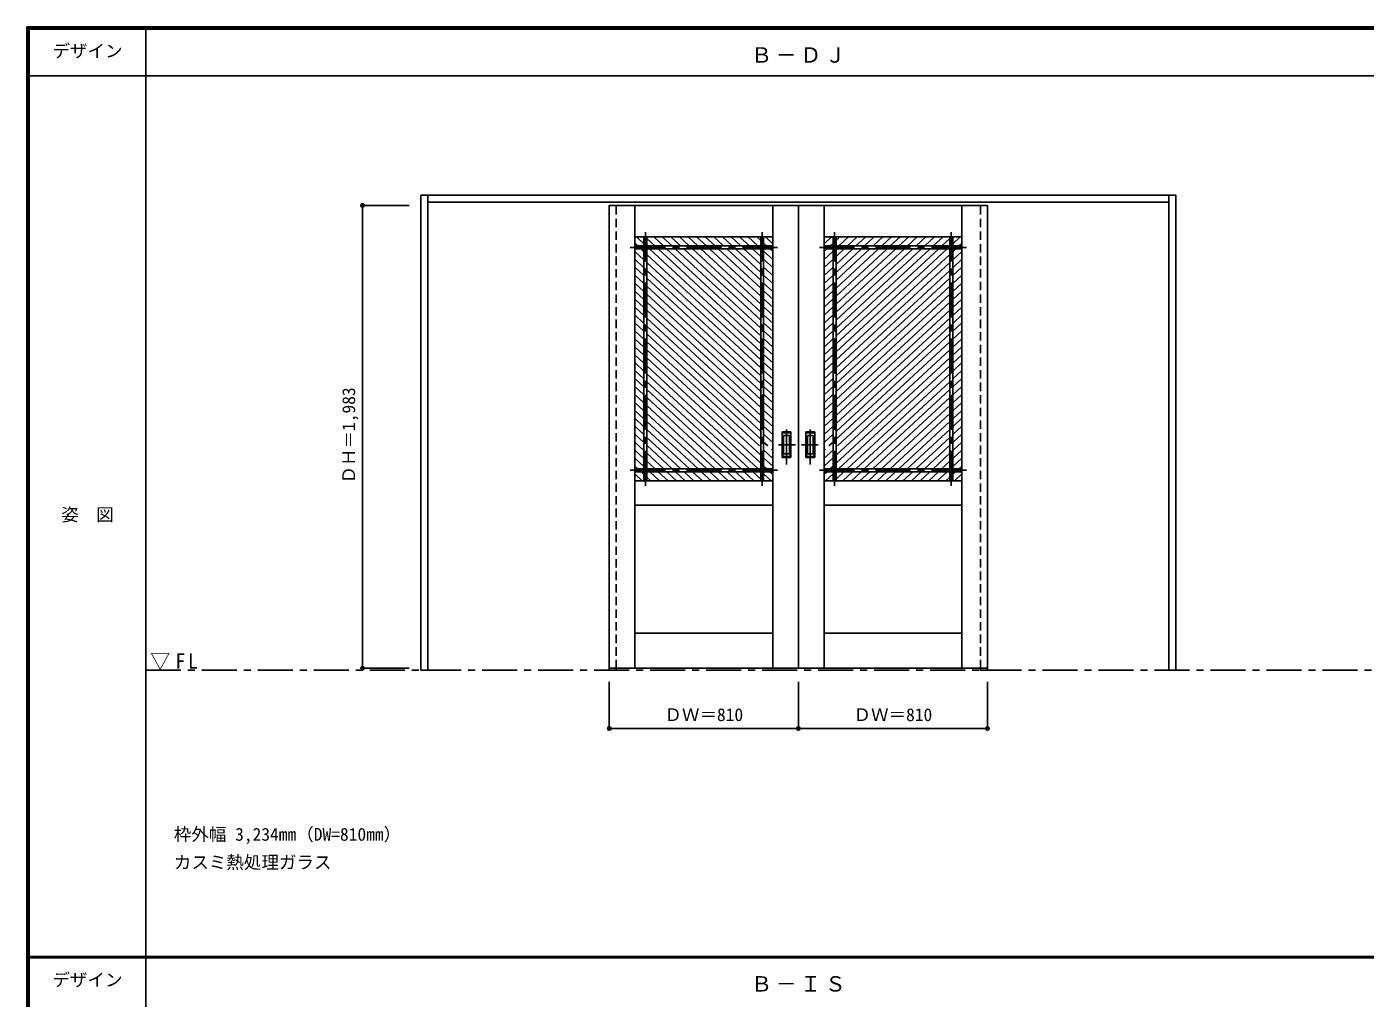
# Model space of a CAD drawing. Units: millimetres, scale not verified. Extents: x -6000 to 5700, y -4307 to 4260.
# Drawn here: x -6000 to -267, y 12 to 4175 of the extents above; entities that cross this region are included whole.
import ezdxf
from ezdxf.enums import TextEntityAlignment as Align

# ---------------------------------------------------------------- set-up
doc = ezdxf.new("R2010")
doc.units = ezdxf.units.MM
doc.header["$LTSCALE"] = 30
doc.header["$PDMODE"] = 32
doc.header["$PDSIZE"] = 15
doc.linetypes.add('CHAIN1', pattern=[8, 5, -1, 1, -1])
doc.linetypes.add('DASHED1', pattern=[1.8, 1.2, -0.6])
for name, color, linetype in [('0-1_通り芯', 7, 'CHAIN1'), ('0-2_扉', 7, 'Continuous'), ('0-4_枠', 3, 'Continuous'), ('0-6_引手', 7, 'Continuous'), ('0-A_文字', 7, 'Continuous'), ('0-B_寸法', 7, 'Continuous'), ('0-C_ハッチ', 4, 'Continuous'), ('F-1_枠', 6, 'Continuous'), ('F-A_文字', 7, 'Continuous')]:
    doc.layers.add(name, color=color, linetype=linetype)
doc.styles.add('ＭＳ ゴシック', font='')
doc.styles.get('ＭＳ ゴシック').set_extended_font_data('MS Gothic')

msp = doc.modelspace()

# ---------------------------------------------------------------- linework, layer by layer
at = {"layer": '0-1_通り芯'}
msp.add_line((-5490, 1418), (5690, 1418), dxfattribs=at)
at = {"layer": '0-2_扉'}
for p, q in [((-3395, 3409.5), (-3395, 1426.5)), ((-2805, 3409.5), (-2805, 1426.5)), ((-2695, 3409.5), (-2695, 1426.5)), ((-2695, 3409.5), (-2695, 1426.5)), ((-2585, 3409.5), (-2585, 1426.5)), ((-1995, 3409.5), (-1995, 1426.5)), ((-2805, 3274.5), (-3395, 3274.5)), ((-3356.25, 3274.5), (-3356.25, 3235.75)), ((-3343.75, 3274.5), (-3343.75, 3235.75)), ((-2856.25, 3274.5), (-2856.25, 3235.75)), ((-2843.75, 3274.5), (-2843.75, 3235.75)), ((-2585, 3274.5), (-1995, 3274.5)), ((-2546.25, 3274.5), (-2546.25, 3235.75)), ((-2533.75, 3274.5), (-2533.75, 3235.75)), ((-2046.25, 3274.5), (-2046.25, 3235.75)), ((-2033.75, 3274.5), (-2033.75, 3235.75)), ((-2805, 3235.75), (-3395, 3235.75)), ((-2805, 3223.25), (-3395, 3223.25)), ((-3356.25, 3223.25), (-3356.25, 2280.75)), ((-3343.75, 3223.25), (-3343.75, 2280.75)), ((-2856.25, 3223.25), (-2856.25, 2280.75)), ((-2843.75, 3223.25), (-2843.75, 2280.75)), ((-2585, 3235.75), (-1995, 3235.75)), ((-2585, 3223.25), (-1995, 3223.25)), ((-2546.25, 3223.25), (-2546.25, 2280.75)), ((-2533.75, 3223.25), (-2533.75, 2280.75)), ((-2046.25, 3223.25), (-2046.25, 2280.75)), ((-2033.75, 3223.25), (-2033.75, 2280.75)), ((-2805, 2280.75), (-3395, 2280.75)), ((-2805, 2268.25), (-3395, 2268.25)), ((-3356.25, 2268.25), (-3356.25, 2229.5)), ((-3343.75, 2268.25), (-3343.75, 2229.5)), ((-2856.25, 2268.25), (-2856.25, 2229.5)), ((-2843.75, 2268.25), (-2843.75, 2229.5)), ((-2585, 2280.75), (-1995, 2280.75)), ((-2585, 2268.25), (-1995, 2268.25)), ((-2546.25, 2268.25), (-2546.25, 2229.5)), ((-2533.75, 2268.25), (-2533.75, 2229.5)), ((-2046.25, 2268.25), (-2046.25, 2229.5)), ((-2033.75, 2268.25), (-2033.75, 2229.5)), ((-3395, 2229.5), (-2805, 2229.5)), ((-1995, 2229.5), (-2585, 2229.5)), ((-2805, 2124.5), (-3395, 2124.5)), ((-2585, 2124.5), (-1995, 2124.5)), ((-2805, 1576.5), (-3395, 1576.5)), ((-2585, 1576.5), (-1995, 1576.5)), ((-2695, 1426.5), (-3505, 1426.5)), ((-2695, 1426.5), (-1885, 1426.5))]:
    msp.add_line(p, q, dxfattribs=at)
at = {"layer": '0-2_扉', "linetype": 'CHAIN1'}
for p, q in [((-3350, 2208.43), (-3350, 3295.07)), ((-2850, 2208.43), (-2850, 3295.07)), ((-2540, 2208.43), (-2540, 3295.07)), ((-2040, 2208.43), (-2040, 3295.07)), ((-2784.81, 3229.5), (-3414.8, 3229.5)), ((-2605.19, 3229.5), (-1975.2, 3229.5)), ((-2784.81, 2274.5), (-3414.8, 2274.5)), ((-2605.19, 2274.5), (-1975.2, 2274.5))]:
    msp.add_line(p, q, dxfattribs=at)
at = {"layer": '0-2_扉'}
for points in [[(-2695, 3409.5), (-3505, 3409.5), (-3505, 1426)], [(-2695, 3409.5), (-1885, 3409.5), (-1885, 1426)]]:
    msp.add_lwpolyline(points, dxfattribs=at)
at = {"layer": '0-4_枠'}
for p, q in [((-4312, 1418), (-4312, 3453)), ((-4312, 3453), (-1078, 3453)), ((-4282, 1418), (-4282, 3453)), ((-1108, 1418), (-1108, 3453)), ((-1078, 1418), (-1078, 3453)), ((-4282, 3423), (-1108, 3423)), ((-4282, 1418), (-4312, 1418)), ((-3505, 1426.5), (-3505, 1418)), ((-3505, 1418), (-3475, 1418)), ((-3475, 1426.5), (-3475, 1418)), ((-1915, 1426.5), (-1915, 1418)), ((-1915, 1418), (-1885, 1418)), ((-1885, 1426.5), (-1885, 1418)), ((-1078, 1418), (-1108, 1418))]:
    msp.add_line(p, q, dxfattribs=at)
at = {"layer": '0-4_枠', "color": 4, "linetype": 'DASHED1'}
for p, q in [((-3505, 1426), (-3505, 3423)), ((-3475, 1426), (-3475, 3423)), ((-1915, 1426), (-1915, 3423)), ((-1885, 1426), (-1885, 3423))]:
    msp.add_line(p, q, dxfattribs=at)
at = {"layer": '0-6_引手', "linetype": 'CHAIN1'}
for p, q in [((-2746, 2298.77), (-2746, 2469.62)), ((-2746, 2298.77), (-2746, 2469.62)), ((-2644, 2298.77), (-2644, 2469.62)), ((-2707.93, 2384), (-2780.44, 2384)), ((-2707.93, 2384), (-2780.44, 2384)), ((-2682.07, 2384), (-2609.56, 2384))]:
    msp.add_line(p, q, dxfattribs=at)
at = {"layer": '0-6_引手'}
for p, q in [((-2727, 2439), (-2765, 2439)), ((-2765, 2329), (-2765, 2439)), ((-2727, 2439), (-2765, 2439)), ((-2765, 2329), (-2765, 2439)), ((-2733.5, 2423), (-2758.5, 2423)), ((-2758.5, 2345), (-2758.5, 2423)), ((-2733.5, 2423), (-2758.5, 2423)), ((-2758.5, 2345), (-2758.5, 2423)), ((-2733.5, 2345), (-2733.5, 2423)), ((-2733.5, 2345), (-2733.5, 2423)), ((-2727, 2329), (-2727, 2439)), ((-2727, 2329), (-2727, 2439)), ((-2663, 2439), (-2625, 2439)), ((-2663, 2329), (-2663, 2439)), ((-2656.5, 2423), (-2631.5, 2423)), ((-2656.5, 2345), (-2656.5, 2423)), ((-2631.5, 2345), (-2631.5, 2423)), ((-2625, 2329), (-2625, 2439)), ((-2727, 2329), (-2765, 2329)), ((-2727, 2329), (-2765, 2329)), ((-2733.5, 2345), (-2758.5, 2345)), ((-2733.5, 2345), (-2758.5, 2345)), ((-2663, 2329), (-2625, 2329)), ((-2656.5, 2345), (-2631.5, 2345))]:
    msp.add_line(p, q, dxfattribs=at)
at = {"layer": '0-6_引手', "linetype": 'DASHED1'}
for p, q in [((-2762, 2333), (-2762, 2435)), ((-2762, 2333), (-2762, 2435)), ((-2628, 2333), (-2628, 2435)), ((-2730, 2333), (-2762, 2333)), ((-2730, 2333), (-2762, 2333)), ((-2660, 2333), (-2628, 2333))]:
    msp.add_line(p, q, dxfattribs=at)
for points in [[(-2730, 2333), (-2730, 2435), (-2762, 2435)], [(-2730, 2333), (-2730, 2435), (-2762, 2435)], [(-2660, 2333), (-2660, 2435), (-2628, 2435)]]:
    msp.add_lwpolyline(points, dxfattribs=at)
at = {"layer": '0-B_寸法', "color": 4}
for p, q in [((-4562, 3409.5), (-4362, 3409.5)), ((-4562, 3409.5), (-4562, 1426.5)), ((-4562, 1426.5), (-4362, 1426.5)), ((-3505, 1168), (-3505, 1368)), ((-2695, 1168), (-2695, 1368)), ((-1885, 1168), (-1885, 1368)), ((-3505, 1168), (-1885, 1168))]:
    msp.add_line(p, q, dxfattribs=at)
at = {"layer": '0-B_寸法'}
for p in [(-4562, 3409.5), (-4562, 1426.5), (-3505, 1168), (-2695, 1168), (-1885, 1168)]:
    msp.add_point(p, dxfattribs=at)
at = {"layer": '0-C_ハッチ'}
for p, q in [((-3388.3, 3274.5), (-3356.25, 3244.83)), ((-3314.71, 3274.5), (-3272.86, 3235.75)), ((-3277.91, 3274.5), (-3236.06, 3235.75)), ((-3241.11, 3274.5), (-3199.26, 3235.75)), ((-3204.32, 3274.5), (-3162.47, 3235.75)), ((-3167.52, 3274.5), (-3125.67, 3235.75)), ((-3130.72, 3274.5), (-3088.87, 3235.75)), ((-3093.93, 3274.5), (-3052.08, 3235.75)), ((-3057.13, 3274.5), (-3015.28, 3235.75)), ((-3020.33, 3274.5), (-2978.48, 3235.75)), ((-2983.53, 3274.5), (-2941.68, 3235.75)), ((-2946.74, 3274.5), (-2904.89, 3235.75)), ((-2909.94, 3274.5), (-2868.09, 3235.75)), ((-2873.14, 3274.5), (-2856.25, 3258.86)), ((-2836.35, 3274.5), (-2805, 3245.47)), ((-2553.65, 3274.5), (-2585, 3245.47)), ((-2516.86, 3274.5), (-2533.75, 3258.86)), ((-2480.06, 3274.5), (-2521.91, 3235.75)), ((-2443.26, 3274.5), (-2485.11, 3235.75)), ((-2406.47, 3274.5), (-2448.32, 3235.75)), ((-2369.67, 3274.5), (-2411.52, 3235.75)), ((-2332.87, 3274.5), (-2374.72, 3235.75)), ((-2296.08, 3274.5), (-2337.93, 3235.75)), ((-2259.28, 3274.5), (-2301.13, 3235.75)), ((-2222.48, 3274.5), (-2264.33, 3235.75)), ((-2185.69, 3274.5), (-2227.54, 3235.75)), ((-2148.89, 3274.5), (-2190.74, 3235.75)), ((-2112.09, 3274.5), (-2153.94, 3235.75)), ((-2075.29, 3274.5), (-2117.14, 3235.75)), ((-2001.7, 3274.5), (-2033.75, 3244.83)), ((-3395, 3246.63), (-3383.25, 3235.75)), ((-3395, 3212.56), (-3356.25, 3176.68)), ((-3369.75, 3223.25), (-3356.25, 3210.75)), ((-3343.75, 3267.32), (-3309.65, 3235.75)), ((-3332.95, 3223.25), (-2856.25, 2781.86)), ((-3296.15, 3223.25), (-2856.25, 2815.93)), ((-3259.36, 3223.25), (-2856.25, 2850)), ((-3222.56, 3223.25), (-2856.25, 2884.08)), ((-3185.76, 3223.25), (-2856.25, 2918.15)), ((-3148.97, 3223.25), (-2856.25, 2952.22)), ((-3112.17, 3223.25), (-2856.25, 2986.29)), ((-3075.37, 3223.25), (-2856.25, 3020.36)), ((-3038.58, 3223.25), (-2856.25, 3054.43)), ((-3001.78, 3223.25), (-2856.25, 3088.5)), ((-2964.98, 3223.25), (-2856.25, 3122.57)), ((-2928.18, 3223.25), (-2856.25, 3156.64)), ((-2891.39, 3223.25), (-2856.25, 3190.72)), ((-2843.75, 3247.28), (-2831.29, 3235.75)), ((-2843.75, 3213.21), (-2805, 3177.33)), ((-2817.79, 3223.25), (-2805, 3211.4)), ((-2572.21, 3223.25), (-2585, 3211.4)), ((-2546.25, 3213.21), (-2585, 3177.33)), ((-2546.25, 3247.28), (-2558.71, 3235.75)), ((-2498.61, 3223.25), (-2533.75, 3190.72)), ((-2425.02, 3223.25), (-2533.75, 3122.57)), ((-2461.82, 3223.25), (-2533.75, 3156.64)), ((-2388.22, 3223.25), (-2533.75, 3088.5)), ((-2351.43, 3223.25), (-2533.75, 3054.43)), ((-2314.63, 3223.25), (-2533.75, 3020.36)), ((-2277.83, 3223.25), (-2533.75, 2986.29)), ((-2241.04, 3223.25), (-2533.75, 2952.22)), ((-2204.24, 3223.25), (-2533.75, 2918.15)), ((-2167.44, 3223.25), (-2533.75, 2884.08)), ((-2130.64, 3223.25), (-2533.75, 2850)), ((-2093.85, 3223.25), (-2533.75, 2815.93)), ((-2057.05, 3223.25), (-2533.75, 2781.86)), ((-2046.25, 3267.32), (-2080.35, 3235.75)), ((-2020.25, 3223.25), (-2033.75, 3210.75)), ((-1995, 3212.56), (-2033.75, 3176.68)), ((-1995, 3246.63), (-2006.75, 3235.75)), ((-3395, 3178.49), (-3356.25, 3142.61)), ((-3343.75, 3199.18), (-2856.25, 2747.79)), ((-3343.75, 3165.11), (-2856.25, 2713.72)), ((-2843.75, 3179.14), (-2805, 3143.26)), ((-2546.25, 3179.14), (-2585, 3143.26)), ((-2046.25, 3199.18), (-2533.75, 2747.79)), ((-2046.25, 3165.11), (-2533.75, 2713.72)), ((-1995, 3178.49), (-2033.75, 3142.61)), ((-3395, 3144.42), (-3356.25, 3108.54)), ((-3395, 3110.35), (-3356.25, 3074.47)), ((-3343.75, 3131.04), (-2856.25, 2679.65)), ((-3343.75, 3096.97), (-2856.25, 2645.58)), ((-2843.75, 3145.07), (-2805, 3109.19)), ((-2843.75, 3111), (-2805, 3075.12)), ((-2546.25, 3145.07), (-2585, 3109.19)), ((-2546.25, 3111), (-2585, 3075.12)), ((-2046.25, 3131.04), (-2533.75, 2679.65)), ((-2046.25, 3096.97), (-2533.75, 2645.58)), ((-1995, 3144.42), (-2033.75, 3108.54)), ((-1995, 3110.35), (-2033.75, 3074.47)), ((-3395, 3076.28), (-3356.25, 3040.4)), ((-3395, 3042.21), (-3356.25, 3006.33)), ((-3343.75, 3062.9), (-2856.25, 2611.51)), ((-2843.75, 3076.93), (-2805, 3041.05)), ((-2843.75, 3042.86), (-2805, 3006.98)), ((-2546.25, 3076.93), (-2585, 3041.05)), ((-2546.25, 3042.86), (-2585, 3006.98)), ((-2046.25, 3062.9), (-2533.75, 2611.51)), ((-1995, 3076.28), (-2033.75, 3040.4)), ((-1995, 3042.21), (-2033.75, 3006.33)), ((-3395, 3008.14), (-3356.25, 2972.26)), ((-3343.75, 3028.82), (-2856.25, 2577.44)), ((-3343.75, 2994.75), (-2856.25, 2543.36)), ((-2843.75, 3008.79), (-2805, 2972.91)), ((-2546.25, 3008.79), (-2585, 2972.91)), ((-2046.25, 3028.82), (-2533.75, 2577.44)), ((-2046.25, 2994.75), (-2533.75, 2543.36)), ((-1995, 3008.14), (-2033.75, 2972.26)), ((-3395, 2974.07), (-3356.25, 2938.19)), ((-3395, 2939.99), (-3356.25, 2904.11)), ((-3343.75, 2960.68), (-2856.25, 2509.29)), ((-3343.75, 2926.61), (-2856.25, 2475.22)), ((-2843.75, 2974.71), (-2805, 2938.83)), ((-2843.75, 2940.64), (-2805, 2904.76)), ((-2546.25, 2974.71), (-2585, 2938.83)), ((-2546.25, 2940.64), (-2585, 2904.76)), ((-2046.25, 2960.68), (-2533.75, 2509.29)), ((-2046.25, 2926.61), (-2533.75, 2475.22)), ((-1995, 2974.07), (-2033.75, 2938.19)), ((-1995, 2939.99), (-2033.75, 2904.11)), ((-3395, 2905.92), (-3356.25, 2870.04)), ((-3395, 2871.85), (-3356.25, 2835.97)), ((-3343.75, 2892.54), (-2856.25, 2441.15)), ((-2843.75, 2906.57), (-2805, 2870.69)), ((-2843.75, 2872.5), (-2805, 2836.62)), ((-2546.25, 2906.57), (-2585, 2870.69)), ((-2546.25, 2872.5), (-2585, 2836.62)), ((-2046.25, 2892.54), (-2533.75, 2441.15)), ((-1995, 2905.92), (-2033.75, 2870.04)), ((-1995, 2871.85), (-2033.75, 2835.97)), ((-3395, 2837.78), (-3356.25, 2801.9)), ((-3343.75, 2858.47), (-2856.25, 2407.08)), ((-3343.75, 2824.4), (-2862.15, 2378.47)), ((-2843.75, 2838.43), (-2805, 2802.55)), ((-2546.25, 2838.43), (-2585, 2802.55)), ((-2046.25, 2858.47), (-2533.75, 2407.08)), ((-2046.25, 2824.4), (-2527.85, 2378.47)), ((-1995, 2837.78), (-2033.75, 2801.9)), ((-3395, 2803.71), (-3356.25, 2767.83)), ((-3395, 2769.64), (-3356.25, 2733.76)), ((-3343.75, 2790.33), (-2856.25, 2338.94)), ((-3343.75, 2756.26), (-2856.25, 2304.87)), ((-2843.75, 2804.36), (-2805, 2768.48)), ((-2843.75, 2770.29), (-2805, 2734.41)), ((-2546.25, 2804.36), (-2585, 2768.48)), ((-2546.25, 2770.29), (-2585, 2734.41)), ((-2046.25, 2790.33), (-2533.75, 2338.94)), ((-2046.25, 2756.26), (-2533.75, 2304.87)), ((-1995, 2803.71), (-2033.75, 2767.83)), ((-1995, 2769.64), (-2033.75, 2733.76)), ((-3395, 2735.57), (-3356.25, 2699.69)), ((-3395, 2701.5), (-3356.25, 2665.62)), ((-3343.75, 2722.19), (-2867, 2280.75)), ((-2843.75, 2736.22), (-2805, 2700.34)), ((-2843.75, 2702.15), (-2805, 2666.27)), ((-2546.25, 2736.22), (-2585, 2700.34)), ((-2546.25, 2702.15), (-2585, 2666.27)), ((-2046.25, 2722.19), (-2523, 2280.75)), ((-1995, 2735.57), (-2033.75, 2699.69)), ((-1995, 2701.5), (-2033.75, 2665.62)), ((-3395, 2667.43), (-3356.25, 2631.55)), ((-3343.75, 2688.11), (-2903.8, 2280.75)), ((-3343.75, 2654.04), (-2940.59, 2280.75)), ((-2843.75, 2668.08), (-2805, 2632.2)), ((-2546.25, 2668.08), (-2585, 2632.2)), ((-2046.25, 2688.11), (-2486.2, 2280.75)), ((-2046.25, 2654.04), (-2449.41, 2280.75)), ((-1995, 2667.43), (-2033.75, 2631.55)), ((-3395, 2633.35), (-3356.25, 2597.48)), ((-3395, 2599.28), (-3356.25, 2563.4)), ((-3343.75, 2619.97), (-2977.39, 2280.75)), ((-3343.75, 2585.9), (-3014.19, 2280.75)), ((-2843.75, 2634), (-2805, 2598.12)), ((-2843.75, 2599.93), (-2805, 2564.05)), ((-2546.25, 2634), (-2585, 2598.12)), ((-2546.25, 2599.93), (-2585, 2564.05)), ((-2046.25, 2619.97), (-2412.61, 2280.75)), ((-2046.25, 2585.9), (-2375.81, 2280.75)), ((-1995, 2633.35), (-2033.75, 2597.48)), ((-1995, 2599.28), (-2033.75, 2563.4)), ((-3395, 2565.21), (-3356.25, 2529.33)), ((-3395, 2531.14), (-3356.25, 2495.26)), ((-3343.75, 2551.83), (-3050.98, 2280.75)), ((-2843.75, 2565.86), (-2805, 2529.98)), ((-2843.75, 2531.79), (-2805, 2495.91)), ((-2546.25, 2565.86), (-2585, 2529.98)), ((-2546.25, 2531.79), (-2585, 2495.91)), ((-2046.25, 2551.83), (-2339.02, 2280.75)), ((-1995, 2565.21), (-2033.75, 2529.33)), ((-1995, 2531.14), (-2033.75, 2495.26)), ((-3395, 2497.07), (-3356.25, 2461.19)), ((-3343.75, 2517.76), (-3087.78, 2280.75)), ((-3343.75, 2483.69), (-3124.58, 2280.75)), ((-2843.75, 2497.72), (-2805, 2461.84)), ((-2546.25, 2497.72), (-2585, 2461.84)), ((-2046.25, 2517.76), (-2302.22, 2280.75)), ((-2046.25, 2483.69), (-2265.42, 2280.75)), ((-1995, 2497.07), (-2033.75, 2461.19)), ((-3395, 2463), (-3356.25, 2427.12)), ((-3395, 2428.93), (-3356.25, 2393.05)), ((-3343.75, 2449.62), (-3161.37, 2280.75)), ((-3343.75, 2415.55), (-3198.17, 2280.75)), ((-2843.75, 2463.65), (-2805, 2427.77)), ((-2843.75, 2429.58), (-2805, 2393.7)), ((-2546.25, 2463.65), (-2585, 2427.77)), ((-2546.25, 2429.58), (-2585, 2393.7)), ((-2046.25, 2449.62), (-2228.63, 2280.75)), ((-2046.25, 2415.55), (-2191.83, 2280.75)), ((-1995, 2463), (-2033.75, 2427.12)), ((-1995, 2428.93), (-2033.75, 2393.05)), ((-3395, 2394.86), (-3356.25, 2358.98)), ((-3395, 2360.79), (-3356.25, 2324.91)), ((-3343.75, 2381.47), (-3234.97, 2280.75)), ((-2843.75, 2395.51), (-2825.92, 2379)), ((-2843.75, 2361.44), (-2805, 2325.56)), ((-2810.81, 2365), (-2805, 2359.63)), ((-2579.2, 2365), (-2585, 2359.63)), ((-2546.25, 2361.44), (-2585, 2325.56)), ((-2546.25, 2395.51), (-2564.08, 2379)), ((-2046.25, 2381.47), (-2155.03, 2280.75)), ((-1995, 2394.86), (-2033.75, 2358.98)), ((-1995, 2360.79), (-2033.75, 2324.91)), ((-3395, 2326.72), (-3356.25, 2290.84)), ((-3343.75, 2347.4), (-3271.76, 2280.75)), ((-3343.75, 2313.33), (-3308.56, 2280.75)), ((-2843.75, 2327.36), (-2805, 2291.48)), ((-2843.75, 2293.29), (-2830.2, 2280.75)), ((-2546.25, 2327.36), (-2585, 2291.48)), ((-2546.25, 2293.29), (-2559.8, 2280.75)), ((-2046.25, 2347.4), (-2118.24, 2280.75)), ((-2046.25, 2313.33), (-2081.44, 2280.75)), ((-1995, 2326.72), (-2033.75, 2290.84)), ((-3395, 2292.64), (-3382.15, 2280.75)), ((-3395, 2258.57), (-3363.6, 2229.5)), ((-3368.65, 2268.25), (-3356.25, 2256.76)), ((-3343.75, 2245.19), (-3326.8, 2229.5)), ((-3331.86, 2268.25), (-3290.01, 2229.5)), ((-3295.06, 2268.25), (-3253.21, 2229.5)), ((-3258.26, 2268.25), (-3216.41, 2229.5)), ((-3221.47, 2268.25), (-3179.62, 2229.5)), ((-3184.67, 2268.25), (-3142.82, 2229.5)), ((-3147.87, 2268.25), (-3106.02, 2229.5)), ((-3111.08, 2268.25), (-3069.23, 2229.5)), ((-3074.28, 2268.25), (-3032.43, 2229.5)), ((-3037.48, 2268.25), (-2995.63, 2229.5)), ((-3000.69, 2268.25), (-2958.84, 2229.5)), ((-2963.89, 2268.25), (-2922.04, 2229.5)), ((-2927.09, 2268.25), (-2885.24, 2229.5)), ((-2890.3, 2268.25), (-2856.25, 2236.73)), ((-2843.75, 2259.22), (-2811.65, 2229.5)), ((-2816.7, 2268.25), (-2805, 2257.41)), ((-2573.3, 2268.25), (-2585, 2257.41)), ((-2546.25, 2259.22), (-2578.35, 2229.5)), ((-2499.7, 2268.25), (-2533.75, 2236.73)), ((-2462.91, 2268.25), (-2504.76, 2229.5)), ((-2426.11, 2268.25), (-2467.96, 2229.5)), ((-2389.31, 2268.25), (-2431.16, 2229.5)), ((-2352.52, 2268.25), (-2394.37, 2229.5)), ((-2315.72, 2268.25), (-2357.57, 2229.5)), ((-2278.92, 2268.25), (-2320.77, 2229.5)), ((-2242.13, 2268.25), (-2283.98, 2229.5)), ((-2205.33, 2268.25), (-2247.18, 2229.5)), ((-2168.53, 2268.25), (-2210.38, 2229.5)), ((-2131.74, 2268.25), (-2173.59, 2229.5)), ((-2094.94, 2268.25), (-2136.79, 2229.5)), ((-2058.14, 2268.25), (-2099.99, 2229.5)), ((-2046.25, 2245.19), (-2063.2, 2229.5)), ((-2021.35, 2268.25), (-2033.75, 2256.76)), ((-1995, 2258.57), (-2026.4, 2229.5)), ((-1995, 2292.64), (-2007.85, 2280.75))]:
    msp.add_line(p, q, dxfattribs=at)
at = {"layer": 'F-1_枠'}
for p, q in [((-6000, 4175), (5700, 4175)), ((-6000, 4175), (-6000, -4205)), ((-6000, 4170), (5700, 4170)), ((-6000, 4165), (5700, 4165)), ((-5995, 4175), (-5995, -4205)), ((-5990, 4175), (-5990, -4205)), ((-5490, 4175), (-5490, -3790)), ((-6000, 3965), (5700, 3965)), ((-6000, 190.5), (5700, 190.5)), ((-6000, 187.5), (5700, 187.5)), ((-6000, 184.5), (5700, 184.5))]:
    msp.add_line(p, q, dxfattribs=at)

# ---------------------------------------------------------------- texts
at = {"layer": '0-A_文字', "style": 'ＭＳ ゴシック'}
for s, p in [('枠外幅 3,234mm（DW=810mm）', (-5370, 670.5)), ('カスミ熱処理ガラス', (-5370, 550.5))]:
    msp.add_text(s, height=54.99, dxfattribs=at).set_placement(p, align=Align.BOTTOM_LEFT)
at = {"layer": '0-A_文字', "char_height": 65.98, "attachment_point": 7, "style": 'ＭＳ ゴシック'}
for s, insert in [('\\T1.17;Ｂ－ＤＪ', (-2897.5, 4020)), ('\\T1.26;\\W0.95;▽FL', (-5471.25, 1418)), ('\\T1.17;Ｂ－ＩＳ', (-2897.5, 39.5))]:
    msp.add_mtext(s, dxfattribs=dict(at, insert=insert))
at = {"layer": '0-B_寸法', "style": 'ＭＳ ゴシック'}
msp.add_text('ＤＨ＝1,983', height=54.99, rotation=90, dxfattribs=at).set_placement((-4577, 2217.75), align=Align.BOTTOM_LEFT)
for p in [(-3268.75, 1183), (-2458.75, 1183)]:
    msp.add_text('ＤＷ＝810', height=54.99, dxfattribs=at).set_placement(p, align=Align.BOTTOM_LEFT)
at = {"layer": 'F-A_文字', "style": 'ＭＳ ゴシック'}
for s, p in [('デザイン', (-5890, 4027.5)), ('姿\u3000図', (-5852.5, 2040.25)), ('デザイン', (-5890, 47))]:
    msp.add_text(s, height=54.99, dxfattribs=at).set_placement(p, align=Align.BOTTOM_LEFT)

doc.saveas('drawing.dxf')
